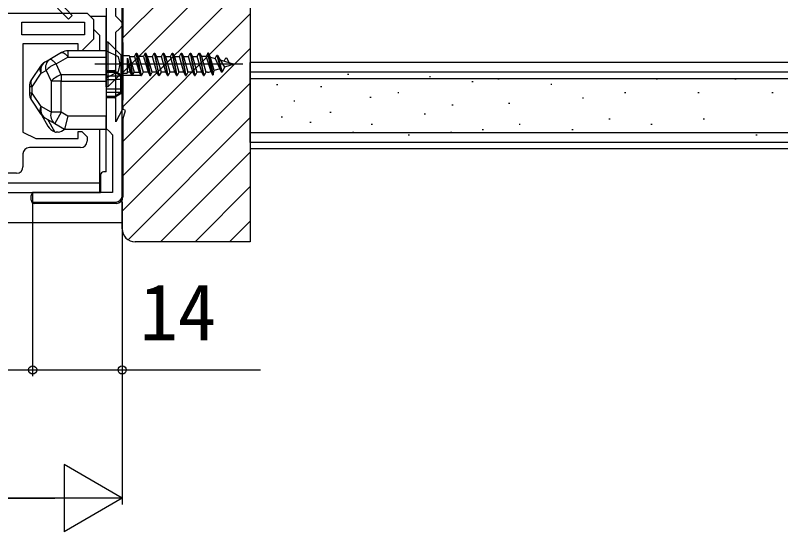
# Model space of a CAD drawing. Units: millimetres, scale not verified. Extents: x -525 to 525, y -780 to 776.
# Drawn here: x 213.3 to 332.9, y -520.1 to -439.6 of the extents above; entities that cross this region are included whole.
import ezdxf
from ezdxf.enums import TextEntityAlignment as Align

# ---------------------------------------------------------------- set-up
doc = ezdxf.new("R2010")
doc.units = ezdxf.units.MM
doc.header["$LTSCALE"] = 4
for name, color, linetype in [('0-2_YKK_11', 7, 'Continuous'), ('0-4_YKK_12', 2, 'Continuous'), ('0-5_YKK_13', 4, 'Continuous'), ('0-7_YKK_D', 6, 'Continuous'), ('0-9_YSS_K', 3, 'Continuous'), ('0-A_YSS_KE', 3, 'Continuous')]:
    doc.layers.add(name, color=color, linetype=linetype)
doc.styles.add('ＭＳ ゴシック', font='')
doc.styles.get('ＭＳ ゴシック').set_extended_font_data('MS Gothic')

msp = doc.modelspace()

# ---------------------------------------------------------------- linework, layer by layer
at = {"layer": '0-2_YKK_11'}
for p, q in [((223.5, -460.199), (215.5, -460.199)), ((214.5, -461.199), (214.5, -463.199)), ((213.5, -464.199), (167.2, -464.199))]:
    msp.add_line(p, q, dxfattribs=at)
for points in [[(230, -467.7), (230, -456.2), (230.498, -454.391), (230.041, -454.21), (229, -456.2), (229, -442.2), (229.5, -441.7), (230, -441.2), (230, -440.7), (229.5, -440.2), (229, -439.7), (229, -426.2), (229.5, -425.7), (230, -425.2), (230, -424.7), (229.5, -424.2), (229, -423.7), (229, -410.7), (230.564, -412.717), (230.977, -412.444), (230, -410.7), (230, -409.2), (227.5, -409.2)], [(218.287, -436.741), (221.618, -440.134), (222.196, -439.581), (219.282, -436.45), (220, -436.45), (220.5, -435.95), (221, -435.45), (227.5, -435.45), (227.5, -457.2), (228, -457.7), (228.5, -458.2), (228.5, -467.2), (216, -467.2), (216, -468.7), (229, -468.7)], [(167.2, -439.199), (224.5, -439.199), (225.5, -440.199), (225.5, -443.299), (223.7, -445.099), (223.1, -445.099), (223.1, -443.999), (214.5, -443.999), (214.5, -457.799), (216.5, -458.799), (223.1, -458.799), (223.1, -457.699), (223.7, -457.699), (224.5, -458.499), (224.5, -459.199)]]:
    msp.add_lwpolyline(points, dxfattribs=at)
msp.add_lwpolyline([(214.3, -440.599), (224.1, -440.599), (224.1, -442.599), (214.3, -442.599)], close=True, dxfattribs=at)
for centre, start, end in [((215.5, -461.199), 90.00001, 179.99999), ((223.5, -459.199), 270.00001, 359.99999), ((213.5, -463.199), 270.00001, 359.99999), ((229, -467.7), 270.00001, 359.99999)]:
    msp.add_arc(centre, 1, start, end, dxfattribs=at)
at = {"layer": '0-4_YKK_12'}
for p, q in [((225.5, -441.7), (226.5, -442.7)), ((226.5, -445.1), (226.5, -442.7)), ((226.5, -467.2), (226.5, -457.3)), ((84.375, -465.7), (226.5, -465.7)), ((84.375, -467.2), (216.576, -467.2))]:
    msp.add_line(p, q, dxfattribs=at)
at = {"layer": '0-5_YKK_13'}
for p, q in [((230.1, -423.6), (230.1, -442.8)), ((225.001, -439.7), (227.5, -439.7)), ((227.5, -445.099), (227.5, -439.7)), ((230.1, -443.8), (230.1, -442.8)), ((229.616, -445.565), (227.75, -443.7)), ((230.1, -443.8), (230.1, -452.8)), ((227.5, -445.099), (221.531, -445.099)), ((221.531, -445.099), (221.531, -446.076)), ((227.5, -446.076), (227.5, -445.099)), ((229.85, -448.6), (229.85, -445.8)), ((231.082, -445.8), (231.619, -448.913)), ((231.165, -445.96), (231.865, -448.44)), ((231.935, -445.96), (232.635, -448.44)), ((243.135, -445.96), (243.835, -448.32)), ((244.1, -448.83), (243.4, -445.45)), ((243.5, -445.45), (244.2, -448.83)), ((244.8, -445.783), (245.5, -448.402)), ((244.9, -445.783), (245.6, -448.402)), ((219.661, -447.144), (221.531, -446.076)), ((221.531, -446.076), (227.5, -446.076)), ((248.847, -447.2), (225.712, -447.2)), ((230.85, -447.077), (231.235, -448.44)), ((244.535, -446.293), (245.235, -447.892)), ((245.285, -446.523), (245.985, -447.663)), ((217.238, -447.491), (215.836, -449.595)), ((217.34, -448.601), (218.099, -448.167)), ((218.099, -448.167), (218.9, -449.849)), ((227.5, -448.149), (228.784, -448.149)), ((228.784, -448.362), (227.5, -448.362)), ((228.784, -448.149), (228.784, -448.362)), ((228.934, -448.299), (229.8, -448.799)), ((228.934, -448.299), (228.934, -448.445)), ((215.938, -450.704), (217.34, -448.601)), ((220.461, -448.826), (220.461, -449.849)), ((227.5, -448.445), (228.934, -448.445)), ((229.8, -449.049), (227.5, -449.049)), ((227.5, -449.549), (228.934, -449.549)), ((227.75, -450.7), (229.616, -448.834)), ((228.934, -448.445), (229.8, -449)), ((228.934, -449.549), (228.934, -451.049)), ((232.794, -448.95), (229.665, -448.95)), ((229.8, -449), (229.8, -448.799)), ((229.8, -449.049), (229.8, -449)), ((229.8, -449.549), (229.8, -449.049)), ((232.9, -448.95), (233, -448.95)), ((234.035, -448.44), (233.265, -448.44)), ((234.3, -448.95), (234.4, -448.95)), ((235.435, -448.44), (234.665, -448.44)), ((235.7, -448.95), (235.8, -448.95)), ((236.835, -448.44), (236.065, -448.44)), ((237.1, -448.95), (237.2, -448.95)), ((238.235, -448.44), (237.465, -448.44)), ((238.5, -448.95), (238.6, -448.95)), ((239.635, -448.44), (238.865, -448.44)), ((239.9, -448.95), (240, -448.95)), ((241.035, -448.44), (240.265, -448.44)), ((241.3, -448.95), (241.4, -448.95)), ((242.435, -448.44), (241.665, -448.44)), ((242.7, -448.95), (242.8, -448.95)), ((243.325, -448.44), (243.065, -448.44)), ((215.5, -450.704), (215.5, -451.693)), ((215.938, -450.704), (215.5, -450.704)), ((215.938, -451.693), (215.938, -450.704)), ((220.461, -449.849), (227.5, -449.849)), ((227.5, -449.849), (227.5, -455.299)), ((215.938, -451.693), (215.5, -451.693)), ((217.34, -453.796), (215.938, -451.693)), ((227.5, -451.049), (228.934, -451.049)), ((227.5, -451.549), (229.8, -451.549)), ((228.934, -451.049), (229.8, -451.049)), ((229.8, -451.598), (228.934, -452.153)), ((229.8, -451.799), (228.934, -452.299)), ((229.8, -451.549), (229.8, -451.049)), ((229.8, -451.598), (229.8, -451.549)), ((229.8, -451.799), (229.8, -451.598)), ((215.836, -452.802), (217.238, -454.906)), ((227.5, -452.153), (228.934, -452.153)), ((228.784, -452.235), (227.5, -452.235)), ((228.784, -452.449), (227.5, -452.449)), ((228.784, -452.235), (228.784, -452.449)), ((228.934, -452.153), (228.934, -452.299)), ((230.1, -453.8), (230.1, -452.8)), ((218.9, -454.687), (217.34, -453.796)), ((230.1, -453.8), (230.1, -454.15)), ((217.385, -455.099), (218.392, -456.844)), ((217.91, -455.533), (219.469, -456.424)), ((220.461, -454.687), (218.9, -454.687)), ((220.461, -454.687), (219.469, -456.424)), ((221.531, -455.299), (220.461, -454.687)), ((227.5, -455.299), (221.531, -455.299)), ((219.487, -457.74), (218.361, -455.791)), ((219.469, -456.424), (221, -457.299)), ((230.1, -455.836), (230.1, -467.902)), ((219.999, -457.799), (219.699, -457.799)), ((227.5, -464), (227.5, -457.299)), ((226.6, -464.5), (226.6, -467)), ((227.5, -464), (227.1, -464)), ((216.301, -467.2), (226.6, -467.2)), ((226.6, -467), (226.6, -467.2)), ((215.8, -468.401), (215.8, -467.7)), ((229.102, -468.9), (216.299, -468.9))]:
    msp.add_line(p, q, dxfattribs=at)
msp.add_lwpolyline([(227.75, -450.7), (227.5, -450.7), (227.5, -443.7), (227.75, -443.7)], close=True, dxfattribs=at)
for points in [[(220.539, -445.362), (218.668, -446.431), (217.91, -446.864)], [(220.539, -445.362), (220.616, -445.34), (220.712, -445.352), (220.823, -445.397), (220.947, -445.475), (221.083, -445.584), (221.228, -445.723), (221.378, -445.887), (221.531, -446.076)], [(227.5, -449.3), (229.415, -448.345), (229.701, -447.2), (229.415, -446.055), (227.5, -445.1)], [(230.181, -445.8), (231.082, -445.8), (231.165, -445.96), (231.935, -445.96), (232.2, -445.45), (232.3, -445.45), (232.565, -445.96), (233.265, -448.44), (233, -448.95), (232.3, -445.45)], [(231.446, -448.845), (231.619, -448.913), (231.865, -448.44), (232.635, -448.44), (232.9, -448.95), (232.2, -445.45)], [(233.6, -445.45), (233.335, -445.96), (232.565, -445.96)], [(233.335, -445.96), (234.035, -448.44), (234.3, -448.95), (233.6, -445.45), (233.7, -445.45), (234.4, -448.95), (234.665, -448.44), (233.965, -445.96), (233.7, -445.45)], [(233.965, -445.96), (234.735, -445.96), (235, -445.45), (235.1, -445.45), (235.365, -445.96), (236.065, -448.44), (235.8, -448.95), (235.1, -445.45)], [(235, -445.45), (235.7, -448.95), (235.435, -448.44), (234.735, -445.96)], [(235.365, -445.96), (236.135, -445.96), (236.4, -445.45), (236.5, -445.45), (236.765, -445.96), (237.465, -448.44), (237.2, -448.95), (236.5, -445.45)], [(236.4, -445.45), (237.1, -448.95), (236.835, -448.44), (236.135, -445.96)], [(236.765, -445.96), (237.535, -445.96), (237.8, -445.45), (237.9, -445.45), (238.165, -445.96), (238.865, -448.44), (238.6, -448.95), (237.9, -445.45)], [(237.8, -445.45), (238.5, -448.95), (238.235, -448.44), (237.535, -445.96)], [(238.165, -445.96), (238.935, -445.96), (239.2, -445.45), (239.3, -445.45), (239.565, -445.96), (240.265, -448.44), (240, -448.95), (239.3, -445.45)], [(239.2, -445.45), (239.9, -448.95), (239.635, -448.44), (238.935, -445.96)], [(239.565, -445.96), (240.335, -445.96), (240.6, -445.45), (240.7, -445.45), (240.965, -445.96), (241.665, -448.44), (241.4, -448.95), (240.7, -445.45)], [(240.6, -445.45), (241.3, -448.95), (241.035, -448.44), (240.335, -445.96)], [(240.965, -445.96), (241.735, -445.96), (242, -445.45), (242.1, -445.45), (242.365, -445.96), (243.065, -448.44), (242.8, -448.95), (242.1, -445.45)], [(242, -445.45), (242.7, -448.95), (242.435, -448.44), (241.735, -445.96)], [(243.796, -446.067), (244.535, -446.293), (244.8, -445.783), (244.9, -445.783), (245.285, -446.523), (247.5, -447.2), (245.985, -447.663), (245.6, -448.402), (245.5, -448.402), (245.235, -447.892), (244.384, -448.152), (243.765, -445.96), (243.5, -445.45), (243.4, -445.45), (243.135, -445.96), (242.365, -445.96)], [(218.668, -446.431), (218.746, -446.409), (218.841, -446.42), (218.952, -446.466), (219.077, -446.544), (219.213, -446.653), (219.357, -446.791), (219.507, -446.956), (219.661, -447.144)], [(227.5, -448.826), (220.461, -448.826), (219.661, -447.144)], [(227.5, -449.849), (227.5, -448.826), (227.5, -446.076)], [(230.181, -448.6), (230.758, -448.6), (230.85, -448.44), (230.85, -446.26), (231.446, -448.845), (231.235, -448.44), (230.85, -448.44)], [(245.935, -446.721), (246.2, -446.211), (246.3, -446.211), (246.685, -446.951)], [(228.784, -448.362), (228.812, -448.361), (228.836, -448.358), (228.868, -448.35), (228.902, -448.336), (228.932, -448.308), (228.934, -448.299)], [(243.558, -448.405), (243.835, -448.32), (244.1, -448.83), (244.2, -448.83), (244.384, -448.152)], [(229.8, -451.049), (229.8, -449.549), (228.934, -449.549)], [(220.461, -454.687), (220.461, -449.849), (218.9, -449.849), (218.9, -454.687)], [(228.934, -452.299), (228.922, -452.276), (228.906, -452.264), (228.864, -452.246), (228.838, -452.24), (228.806, -452.236), (228.784, -452.235)], [(221.531, -455.299), (221, -457.299), (227.5, -457.299), (227.5, -455.299)]]:
    msp.add_lwpolyline(points, dxfattribs=at)
for centre, radius, start, end in [((221.531, -447.099), 2, 90, 119.74488), ((230.181, -445), 0.8, 224.99999, 269.99998), ((218.902, -448.601), 2, 119.74488, 146.30993), ((218.81, -448.121), 1.546, 125.60247, 198.08496), ((219.568, -447.688), 1.546, 125.60247, 198.08496), ((220.807, -450.597), 3.638, 108.35855, 138.09256), ((218.186, -447.963), 1.059, 153.53555, 217.00781), ((228.784, -448.299), 0.15, 0, 90), ((217.5, -450.704), 2, 146.30993, 180), ((216.784, -450.067), 1.059, 153.53555, 217.00781), ((221.607, -452.279), 3.638, 108.35855, 138.09256), ((230.181, -449.4), 0.8, 90, 134.99999), ((243.325, -447.64), 0.8, 269.99998, 286.99998), ((217.5, -451.693), 2, 180, 213.69007), ((216.784, -452.33), 1.059, 142.99219, 206.46445), ((228.784, -452.299), 0.15, 270, 0), ((218.186, -454.434), 1.059, 142.99219, 206.46445), ((218.81, -454.276), 1.546, 161.91504, 234.39753), ((218.902, -453.796), 2, 213.69007, 240.25512), ((220.369, -455.167), 1.546, 161.91504, 234.39753), ((220.124, -455.844), 2, 210, 251.40962), ((220.124, -455.844), 2, 251.40962, 257.71285), ((219.639, -455.831), 2, 280.36249, 312.83389), ((227.1, -464.5), 0.5, 90, 180)]:
    msp.add_arc(centre, radius, start, end, dxfattribs=at)
for centre, major_axis, ratio, start_param, end_param in [((216.301, -467.7), (-0.501, 0), 0.998135, 4.712389, 6.2831853), ((216.301, -468.399), (0.355, 0.355), 0.99628, 2.358058, 3.9251274), ((229.098, -467.898), (0.71, -0.71), 0.99628, 5.4996506, 7.06672)]:
    msp.add_ellipse(centre, major_axis=major_axis, ratio=ratio, start_param=start_param, end_param=end_param, dxfattribs=at)
at = {"layer": '0-7_YKK_D'}
for p, q in [((230, -468.7), (230, -495.9)), ((230, -468.7), (230, -515.9)), ((216, -468.95), (216, -495.9)), ((216, -468.95), (216, -495.9)), ((166.5, -494.9), (216, -494.9)), ((230, -514.9), (220.907, -509.65)), ((220.907, -509.65), (220.907, -520.15)), ((-219.5, -514.9), (219.5, -514.9)), ((230, -514.9), (211.813, -514.9)), ((230, -514.9), (220.907, -520.15))]:
    msp.add_line(p, q, dxfattribs=at)
msp.add_lwpolyline([(216, -494.9), (230, -494.9), (251.618, -494.9)], dxfattribs=at)
for centre in [(216, -494.9), (216, -494.9), (230, -494.9)]:
    msp.add_circle(centre, 0.637, dxfattribs=at)
at = {"layer": '0-9_YSS_K'}
for p, q in [((230, -443.179), (250, -423.179)), ((230, -448.567), (250, -428.567)), ((230, -453.955), (250, -433.955)), ((230, -459.343), (250, -439.343)), ((230, -464.731), (250, -444.731)), ((382.501, -448.4), (250.001, -448.4)), ((265.184, -448.73), (265.384, -448.73)), ((277.982, -449.119), (278.182, -449.119)), ((288.699, -449.466), (288.899, -449.466)), ((313.424, -449.466), (313.624, -449.466)), ((325.718, -449.466), (325.918, -449.466)), ((230, -470.119), (250, -450.119)), ((254.117, -450.348), (254.317, -450.348)), ((260.994, -450.639), (261.194, -450.639)), ((284.608, -449.899), (284.808, -449.899)), ((296.941, -450.29), (297.141, -450.29)), ((273.04, -451.614), (273.24, -451.614)), ((308.479, -451.614), (308.679, -451.614)), ((319.949, -451.614), (320.149, -451.614)), ((331.487, -451.614), (331.687, -451.614)), ((256.793, -452.88), (256.993, -452.88)), ((268.692, -452.348), (268.892, -452.348)), ((301.886, -452.438), (302.086, -452.438)), ((281.49, -453.517), (281.69, -453.517)), ((290.348, -453.262), (290.548, -453.262)), ((230.923, -474.585), (250, -455.507)), ((254.832, -455.4), (255.032, -455.4)), ((262.456, -454.687), (262.656, -454.687)), ((277.161, -454.911), (277.361, -454.911)), ((259.313, -456.241), (259.513, -456.241)), ((268.92, -456.559), (269.12, -456.559)), ((291.996, -456.559), (292.196, -456.559)), ((306.007, -455.735), (306.207, -455.735)), ((312.6, -456.559), (312.8, -456.559)), ((320.773, -455.735), (320.973, -455.735)), ((382.501, -457.9), (250.001, -457.9)), ((265.964, -457.805), (266.164, -457.805)), ((281.3, -457.805), (281.5, -457.805)), ((286.227, -457.383), (286.427, -457.383)), ((300.238, -457.383), (300.438, -457.383)), ((274.689, -458.207), (274.889, -458.207)), ((329.015, -458.207), (329.215, -458.207)), ((235.996, -474.9), (250, -460.896)), ((382.501, -460.4), (250.001, -460.4)), ((241.384, -474.9), (250, -466.284)), ((84.375, -471.9), (230, -471.9)), ((246.772, -474.9), (250, -471.672))]:
    msp.add_line(p, q, dxfattribs=at)
at = {"layer": '0-A_YSS_KE'}
for p, q in [((382.501, -446.9), (250.001, -446.9)), ((250.001, -459.4), (250.001, -446.9)), ((250.001, -449.4), (382.501, -449.4)), ((382.501, -459.4), (250.001, -459.4))]:
    msp.add_line(p, q, dxfattribs=at)
for points in [[(230, -472.9), (230, -371.9), (233, -371.9), (233, -359.9), (235, -357.9), (250, -357.9)], [(250, -357.9), (250, -474.9), (232, -474.9)]]:
    msp.add_lwpolyline(points, dxfattribs=at)
msp.add_arc((232, -472.9), 2, 180.00001, 269.99999, dxfattribs=at)

# ---------------------------------------------------------------- texts
at = {"layer": '0-7_YKK_D', "style": 'ＭＳ ゴシック'}
msp.add_text('14', height=8.798, dxfattribs=at).set_placement((232.709, -492.9), align=Align.BOTTOM_LEFT)

doc.saveas('drawing.dxf')
